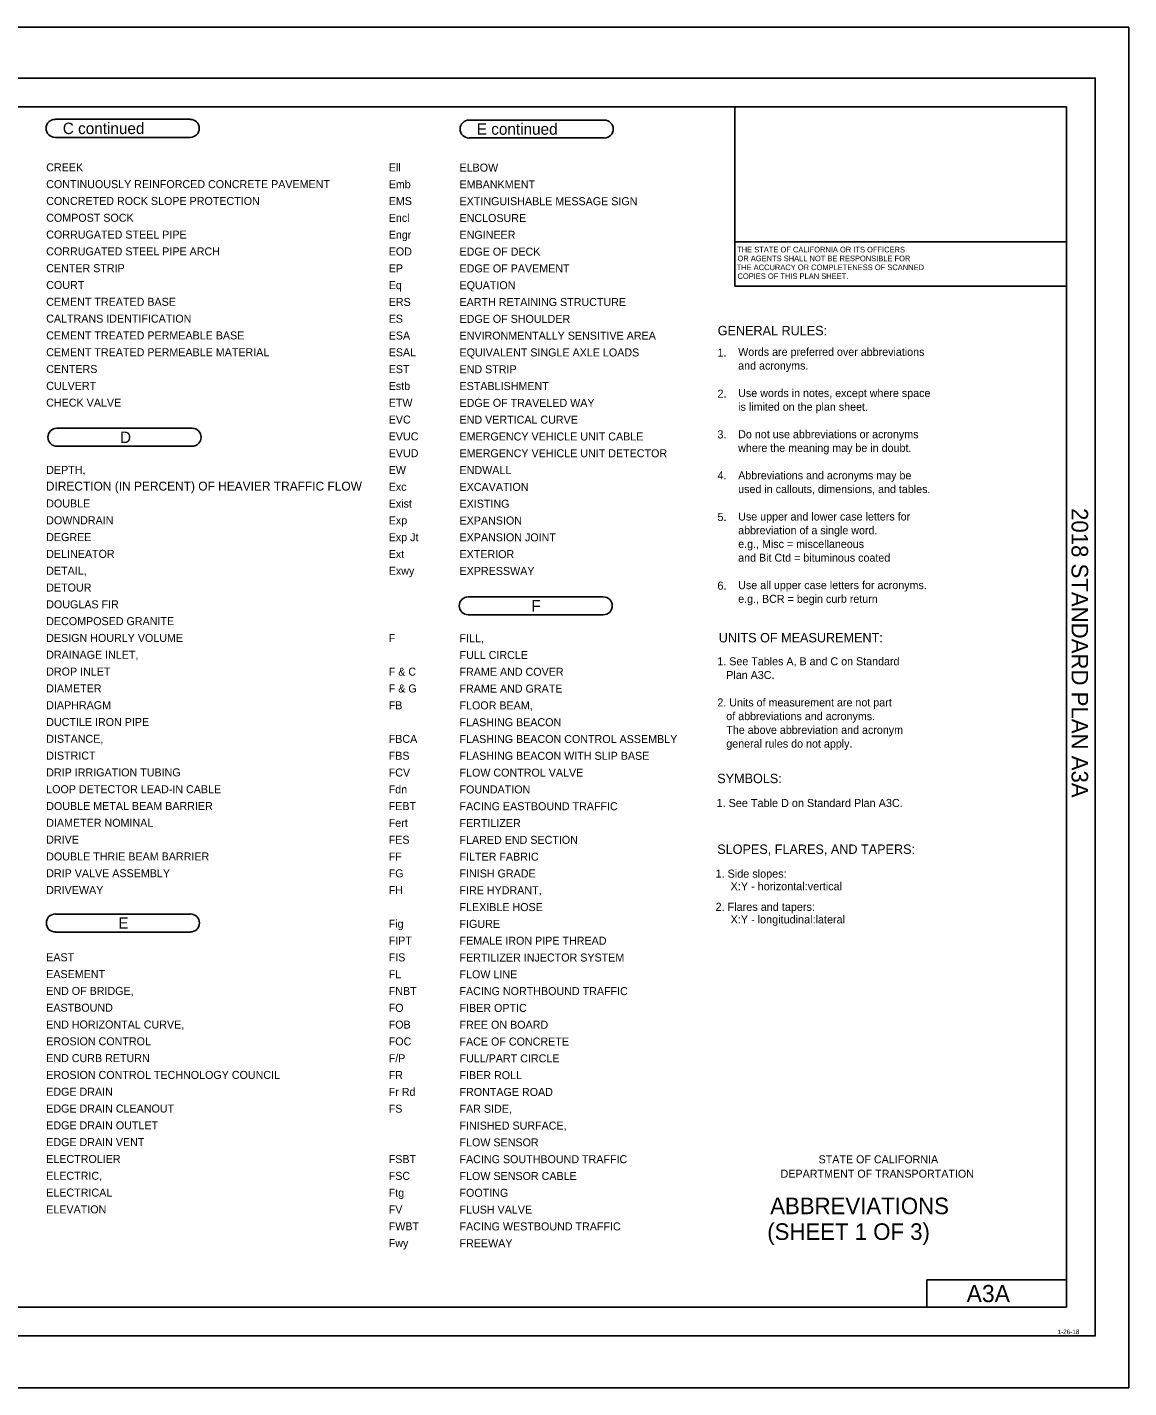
# Model space of a CAD drawing. Extents: x -894 to 866, y -476 to 714.
# Drawn here: x -97 to 866, y -476 to 714 of the extents above; entities that cross this region are included whole.
import ezdxf

# ---------------------------------------------------------------- set-up
doc = ezdxf.new("R2010")
doc.units = 0
for name, color, linetype in [('10 Sheet Format', 7, 'Continuous'), ('57 Undefined', 7, 'Continuous'), ('60 Nongeo Data', 7, 'Continuous')]:
    doc.layers.add(name, color=color, linetype=linetype)

msp = doc.modelspace()

# ---------------------------------------------------------------- linework, layer by layer
at = {"layer": '10 Sheet Format'}
for p, q in [((836.6, 669), (836.6, 669)), ((-813.5, 644), (811.5, 644)), ((521.5, 487), (521.5, 643.9)), ((811.5, -406), (811.5, 644)), ((811.5, 525.9), (521.5, 525.9)), ((811.5, 487), (521.5, 487)), ((689.5, -406), (689.5, -382)), ((689.5, -382), (811.5, -382)), ((-421.6, -406), (216.2, -406)), ((198.8, -406), (811.5, -406)), ((836.6, -431), (836.6, -431))]:
    msp.add_line(p, q, dxfattribs=at)
for points in [[(-894, 713.6), (866, 713.6), (866, -476.4), (-894, -476.4)], [(-863.4, 669), (836.6, 669), (836.6, -431), (-863.4, -431)], [(-863.4, 669), (836.6, 669), (836.6, -431), (-863.4, -431)]]:
    msp.add_lwpolyline(points, close=True, dxfattribs=at)
at = {"layer": '57 Undefined'}
for p, q in [((-72.6, 633), (45.5, 633)), ((289.3, 632.4), (407.4, 632.4)), ((-72.6, 617.2), (45.5, 617.2)), ((289.3, 616.7), (407.4, 616.7)), ((-71, 362.8), (47.2, 362.8)), ((-71, 347), (47.2, 347)), ((288.5, 215.4), (406.6, 215.4)), ((288.5, 199.7), (406.6, 199.7)), ((-72.4, -62.1), (45.7, -62.1)), ((-72.4, -77.8), (45.7, -77.8))]:
    msp.add_line(p, q, dxfattribs=at)
for centre, start, end in [((-72.6, 625.1), 90, 270), ((45.5, 625.1), 270, 90), ((289.3, 624.5), 90, 270), ((407.4, 624.5), 270, 90), ((-71, 354.9), 90, 270), ((47.2, 354.9), 270, 90), ((288.5, 207.5), 90, 270), ((406.6, 207.5), 270, 90), ((-72.4, -69.9), 90, 270), ((45.7, -69.9), 270, 90)]:
    msp.add_arc(centre, 7.87, start, end, dxfattribs=at)

# ---------------------------------------------------------------- texts
at = {"layer": '10 Sheet Format'}
for s, height, p in [('THE STATE OF CALIFORNIA OR ITS OFFICERS', 4.9, (523.6, 516.6)), ('OR AGENTS SHALL NOT BE RESPONSIBLE FOR', 4.9, (523.9, 508.9)), ('THE ACCURACY OR COMPLETENESS OF SCANNED', 4.9, (523.1, 501.1)), ('COPIES OF THIS PLAN SHEET.', 4.9, (523.9, 493.4)), ('1.', 7.09, (506.4, 425.4)), ('2.', 7.09, (506.4, 389.5)), ('3.', 7.09, (506.4, 353.9)), ('4.', 7.09, (506.4, 318)), ('5.', 7.09, (506.4, 281.7)), ('6.', 7.09, (506.4, 221.6)), ('1. See Table D on Standard Plan A3C.', 7.087, (505.6, 31.5)), ('1. Side slopes:', 7.087, (504.7, -30.3)), ('     X:Y - horizontal:vertical', 7.087, (504.7, -41.3)), ('2. Flares and tapers:', 7.087, (504.7, -59.3)), ('     X:Y - longitudinal:lateral', 7.087, (504.7, -70.3)), ('STATE OF CALIFORNIA', 7, (594.8, -280.1)), ('DEPARTMENT OF TRANSPORTATION', 7, (561.6, -292.7)), ('ABBREVIATIONS', 14.5, (552.5, -324.6)), ('(SHEET 1 OF 3)', 14.5, (549.9, -347.1)), ('A3A', 15, (724.2, -401.5)), ('1-26-18', 4, (803.7, -429.5))]:
    msp.add_text(s, height=height, dxfattribs=at).set_placement(p)
msp.add_text('2018 STANDARD PLAN A3A', height=14.5, rotation=270, dxfattribs=at).set_placement((815.9, 293))
at = {"layer": '57 Undefined'}
for s, height, p in [('C continued', 10, (-65.9, 620.1)), ('E continued', 10, (296, 619.5)), ('CREEK', 7, (-80.4, 587.5)), ('Ell', 7, (219, 587.4)), ('ELBOW', 7, (280.9, 587.3)), ('CONTINUOUSLY REINFORCED CONCRETE PAVEMENT', 7, (-80.4, 572.8)), ('Emb', 7, (219, 572.7)), ('EMBANKMENT', 7, (280.9, 572.6)), ('CONCRETED ROCK SLOPE PROTECTION', 7, (-80.4, 558.1)), ('EMS', 7, (219, 558)), ('EXTINGUISHABLE MESSAGE SIGN', 7, (280.9, 557.9)), ('COMPOST SOCK', 7, (-80.4, 543.4)), ('Encl', 7, (219, 543.3)), ('ENCLOSURE', 7, (280.9, 543.2)), ('CORRUGATED STEEL PIPE', 7, (-80.4, 528.7)), ('Engr', 7, (219, 528.6)), ('ENGINEER', 7, (280.9, 528.5)), ('CORRUGATED STEEL PIPE ARCH', 7, (-80.4, 514)), ('EOD', 7, (219, 513.9)), ('EDGE OF DECK', 7, (280.9, 513.8)), ('CENTER STRIP', 7, (-80.4, 499.3)), ('EP', 7, (219, 499.2)), ('EDGE OF PAVEMENT', 7, (280.9, 499.1)), ('COURT', 7, (-80.4, 484.6)), ('Eq', 7, (219, 484.5)), ('EQUATION', 7, (280.9, 484.4)), ('CEMENT TREATED BASE', 7, (-80.4, 469.9)), ('ERS', 7, (219, 469.8)), ('EARTH RETAINING STRUCTURE', 7, (280.9, 469.7)), ('CALTRANS IDENTIFICATION', 7, (-80.4, 455.2)), ('ES', 7, (219, 455.1)), ('EDGE OF SHOULDER', 7, (280.9, 455)), ('CEMENT TREATED PERMEABLE BASE', 7, (-80.4, 440.5)), ('ESA', 7, (219, 440.4)), ('ENVIRONMENTALLY SENSITIVE AREA', 7, (280.9, 440.3)), ('CEMENT TREATED PERMEABLE MATERIAL', 7, (-80.4, 425.8)), ('ESAL', 7, (219, 425.7)), ('EQUIVALENT SINGLE AXLE LOADS', 7, (280.9, 425.6)), ('Words are preferred over abbreviations', 7, (524.5, 426.1)), ('CENTERS', 7, (-80.4, 411.1)), ('EST', 7, (219, 411)), ('END STRIP', 7, (280.9, 410.9)), ('and acronyms.', 7, (524.5, 414.1)), ('CULVERT', 7, (-80.4, 396.4)), ('Estb', 7, (219, 396.3)), ('ESTABLISHMENT', 7, (280.9, 396.2)), ('Use words in notes, except where space', 7, (524.5, 390.1)), ('CHECK VALVE', 7, (-80.4, 381.7)), ('ETW', 7, (219, 381.6)), ('EDGE OF TRAVELED WAY', 7, (280.9, 381.5)), ('is limited on the plan sheet.', 7, (524.5, 378.1)), ('EVC', 7, (219, 366.9)), ('END VERTICAL CURVE', 7, (280.9, 366.8)), ('D', 10, (-15.9, 349.9)), ('EVUC', 7, (219, 352.2)), ('EMERGENCY VEHICLE UNIT CABLE', 7, (280.9, 352.1)), ('Do not use abbreviations or acronyms', 7, (524.5, 354.1)), ('where the meaning may be in doubt.', 7, (524.5, 342.1)), ('EVUD', 7, (219, 337.5)), ('EMERGENCY VEHICLE UNIT DETECTOR', 7, (280.9, 337.4)), ('DEPTH,', 7, (-80.4, 322.9)), ('EW', 7, (219, 322.8)), ('ENDWALL', 7, (280.9, 322.7)), ('Abbreviations and acronyms may be', 7, (524.5, 318.1)), ('DIRECTION (IN PERCENT) OF HEAVIER TRAFFIC FLOW', 7.797, (-80.7, 308.3)), ('Exc', 7, (219, 308.1)), ('EXCAVATION', 7, (280.9, 308)), ('used in callouts, dimensions, and tables.', 7, (524.5, 306.1)), ('DOUBLE ', 7, (-80.4, 293.5)), ('Exist', 7, (219, 293.4)), ('EXISTING', 7, (280.9, 293.3)), ('DOWNDRAIN', 7, (-80.4, 278.8)), ('Exp', 7, (219, 278.7)), ('EXPANSION', 7, (280.9, 278.6)), ('Use upper and lower case letters for', 7, (524.5, 282.1)), ('abbreviation of a single word.', 7, (524.5, 270.1)), ('DEGREE', 7, (-80.4, 264.1)), ('Exp Jt', 7, (219, 264)), ('EXPANSION JOINT', 7, (280.9, 263.9)), ('e.g., Misc = miscellaneous', 7, (524.5, 258.1)), ('DELINEATOR', 7, (-80.4, 249.4)), ('Ext', 7, (219, 249.3)), ('EXTERIOR', 7, (280.9, 249.2)), ('and Bit Ctd = bituminous coated', 7, (524.5, 246.1)), ('DETAIL,', 7, (-80.4, 234.7)), ('Exwy', 7, (219, 234.6)), ('EXPRESSWAY', 7, (280.9, 234.5)), ('DETOUR', 7, (-80.4, 220)), ('Use all upper case letters for acronyms.', 7, (524.5, 222.1)), ('e.g., BCR = begin curb return', 7, (524.5, 210.1)), ('DOUGLAS FIR', 7, (-80.4, 205.3)), ('F', 10, (343.7, 202.5)), ('DECOMPOSED GRANITE', 7, (-80.4, 190.6)), ('DESIGN HOURLY VOLUME', 7, (-80.4, 175.9)), ('F', 7, (219, 175.8)), ('FILL,', 7, (280.9, 175.7)), ('DRAINAGE INLET,', 7, (-80.4, 161.2)), ('FULL CIRCLE', 7, (280.9, 161)), ('1. See Tables A, B and C on Standard', 7, (506.3, 155.5)), ('DROP INLET', 7, (-80.4, 146.5)), ('F & C', 7, (219, 146.4)), ('FRAME AND COVER', 7, (280.9, 146.3)), ('   Plan A3C.', 7, (506.3, 143.5)), ('DIAMETER', 7, (-80.4, 131.8)), ('F & G', 7, (219, 131.7)), ('FRAME AND GRATE', 7, (280.9, 131.6)), ('DIAPHRAGM', 7, (-80.4, 117.1)), ('FB', 7, (219, 117)), ('FLOOR BEAM,', 7, (280.9, 116.9)), ('2. Units of measurement are not part', 7, (506.3, 119.5)), ('DUCTILE IRON PIPE', 7, (-80.4, 102.4)), ('FLASHING BEACON', 7, (280.9, 102.2)), ('   of abbreviations and acronyms.', 7, (506.3, 107.5)), ('   The above abbreviation and acronym', 7, (506.3, 95.5)), ('DISTANCE,', 7, (-80.4, 87.7)), ('FBCA', 7, (219, 87.6)), ('FLASHING BEACON CONTROL ASSEMBLY', 7, (280.9, 87.5)), ('   general rules do not apply.', 7, (506.3, 83.5)), ('DISTRICT', 7, (-80.4, 73)), ('FBS ', 7, (219, 72.9)), ('FLASHING BEACON WITH SLIP BASE', 7, (280.9, 72.8)), ('DRIP IRRIGATION TUBING', 7, (-80.4, 58.3)), ('FCV', 7, (219, 58.2)), ('FLOW CONTROL VALVE', 7, (280.9, 58.1)), ('LOOP DETECTOR LEAD-IN CABLE', 7, (-80.4, 43.6)), ('Fdn', 7, (219, 43.5)), ('FOUNDATION', 7, (280.9, 43.4)), ('DOUBLE METAL BEAM BARRIER', 7, (-80.4, 28.9)), ('FEBT', 7, (219, 28.8)), ('FACING EASTBOUND TRAFFIC', 7, (280.9, 28.7)), ('DIAMETER NOMINAL', 7, (-80.4, 14.2)), ('Fert', 7, (219, 14.1)), ('FERTILIZER', 7, (280.9, 14)), ('DRIVE', 7, (-80.4, -0.5)), ('FES', 7, (219, -0.6)), ('FLARED END SECTION', 7, (280.9, -0.7)), ('DOUBLE THRIE BEAM BARRIER', 7, (-80.4, -15.2)), ('FF', 7, (219, -15.3)), ('FILTER FABRIC', 7, (280.9, -15.4)), ('DRIP VALVE ASSEMBLY', 7, (-80.4, -29.9)), ('FG', 7, (219, -30)), ('FINISH GRADE', 7, (280.9, -30.1)), ('DRIVEWAY', 7, (-80.4, -44.6)), ('FH', 7, (219, -44.7)), ('FIRE HYDRANT,', 7, (280.9, -44.8)), ('FLEXIBLE HOSE', 7, (280.9, -59.5)), ('E', 10, (-17.4, -74.9)), ('Fig', 7, (219, -74.1)), ('FIGURE', 7, (280.9, -74.2)), ('FIPT', 7, (219, -88.8)), ('FEMALE IRON PIPE THREAD', 7, (280.9, -88.9)), ('EAST', 7, (-80.4, -103.4)), ('FIS', 7, (219, -103.5)), ('FERTILIZER INJECTOR SYSTEM', 7, (280.9, -103.6)), ('EASEMENT', 7, (-80.4, -118.1)), ('FL', 7, (219, -118.2)), ('FLOW LINE', 7, (280.9, -118.3)), ('END OF BRIDGE,', 7, (-80.4, -132.8)), ('FNBT', 7, (219, -132.9)), ('FACING NORTHBOUND TRAFFIC', 7, (280.9, -133)), ('EASTBOUND', 7, (-80.4, -147.5)), ('FO', 7, (219, -147.6)), ('FIBER OPTIC', 7, (280.9, -147.7)), ('END HORIZONTAL CURVE,', 7, (-80.4, -162.2)), ('FOB', 7, (219, -162.3)), ('FREE ON BOARD', 7, (280.9, -162.4)), ('EROSION CONTROL', 7, (-80.4, -176.9)), ('FOC', 7, (219, -177)), ('FACE OF CONCRETE', 7, (280.9, -177.1)), ('END CURB RETURN', 7, (-80.4, -191.6)), ('F/P', 7, (219, -191.7)), ('FULL/PART CIRCLE', 7, (280.9, -191.8)), ('EROSION CONTROL TECHNOLOGY COUNCIL', 7, (-80.4, -206.3)), ('FR', 7, (219, -206.4)), ('FIBER ROLL', 7, (280.9, -206.5)), ('EDGE DRAIN', 7, (-80.4, -221)), ('Fr Rd', 7, (219, -221.1)), ('FRONTAGE ROAD', 7, (280.9, -221.2)), ('EDGE DRAIN CLEANOUT', 7, (-80.4, -235.7)), ('FS', 7, (219, -235.8)), ('FAR SIDE,', 7, (280.9, -235.9)), ('EDGE DRAIN OUTLET', 7, (-80.4, -250.4)), ('FINISHED SURFACE,', 7, (280.9, -250.6)), ('EDGE DRAIN VENT', 7, (-80.4, -265.1)), ('FLOW SENSOR', 7, (280.9, -265.3)), ('ELECTROLIER', 7, (-80.4, -279.8)), ('FSBT', 7, (219, -279.9)), ('FACING SOUTHBOUND TRAFFIC', 7, (280.9, -280)), ('ELECTRIC,', 7, (-80.4, -294.5)), ('FSC', 7, (219, -294.6)), ('FLOW SENSOR CABLE', 7, (280.9, -294.7)), ('ELECTRICAL', 7, (-80.4, -309.2)), ('Ftg', 7, (219, -309.3)), ('FOOTING', 7, (280.9, -309.4)), ('ELEVATION', 7, (-80.4, -323.9)), ('FV', 7, (219, -324)), ('FLUSH VALVE', 7, (280.9, -324.1)), ('FWBT', 7, (219, -338.7)), ('FACING WESTBOUND TRAFFIC', 7, (280.9, -338.8)), ('Fwy', 7, (219, -353.4)), ('FREEWAY', 7, (280.9, -353.5))]:
    msp.add_text(s, height=height, dxfattribs=at).set_placement(p)
at = {"layer": '60 Nongeo Data'}
for s, p in [('GENERAL RULES:', (506.6, 444.1)), ('UNITS OF MEASUREMENT:', (507.5, 175.5)), ('SYMBOLS:', (506.2, 52.4)), ('SLOPES, FLARES, AND TAPERS:', (506.2, -9.5))]:
    msp.add_text(s, height=8.25, dxfattribs=at).set_placement(p)

doc.saveas('drawing.dxf')
